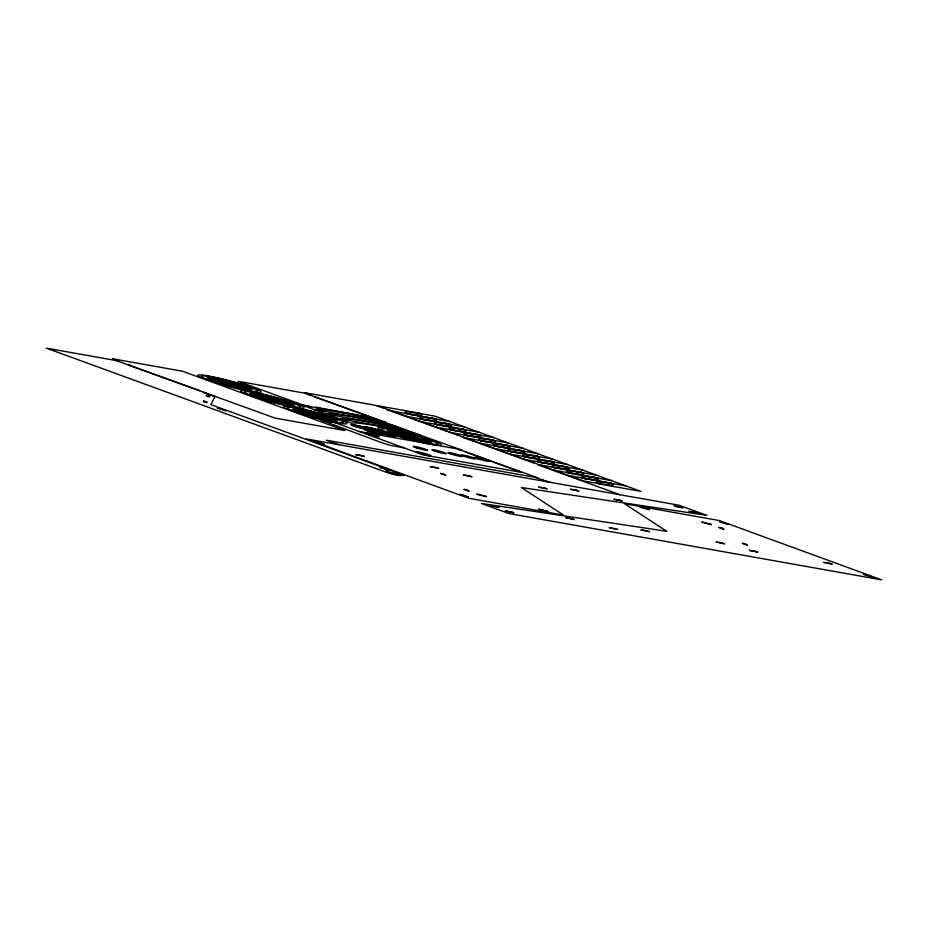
<?xml version="1.0" encoding="UTF-8"?>
<svg xmlns="http://www.w3.org/2000/svg" width="928" height="928" viewBox="0 0 928 928"><rect width="100%" height="100%" fill="white"/><g stroke="black" fill="none" stroke-linecap="round" stroke-linejoin="round"><path stroke-width="1.39" d="M451.124 430.035L463.571 431.358L465.972 431.276L464.673 429.838L465.902 429.908M405.06 413.354L406.29 413.436L404.991 411.997L407.392 411.916L419.85 413.238L377.255 405.652L583.364 480.901L597.087 483.326L597.678 483.314L596.379 481.864L611.227 483.105L568.644 475.53M436.462 419.166L435.22 419.085L436.52 420.523L434.118 420.604L421.672 419.282L464.267 426.868M419.781 418.737L421.022 418.806L419.723 417.368L422.124 417.287L434.571 418.609L391.976 411.034M451.182 424.537L449.952 424.456L451.252 425.894L448.85 425.975L436.404 424.664L478.987 432.239M434.501 424.108L435.742 424.189L434.443 422.75L436.844 422.669L449.291 423.98L406.708 416.405M449.222 429.478L450.463 429.56L449.164 428.121L451.565 428.04L464.012 429.362L421.428 421.776M480.634 435.29L479.393 435.209L480.692 436.647L478.291 436.728L465.844 435.406L508.428 442.992M463.942 434.861L465.183 434.93L463.884 433.492L466.285 433.411L478.732 434.733L436.148 427.158M495.355 440.661L494.114 440.58L495.413 442.018L493.012 442.111L480.565 440.788L523.148 448.363M478.662 440.232L479.904 440.313L478.604 438.874L481.006 438.793L493.452 440.104L450.869 432.529M510.075 446.032L508.834 445.962L510.133 447.4L507.732 447.482L495.285 446.159L537.869 453.734M493.383 445.602L494.624 445.684L493.325 444.245L495.726 444.164L508.173 445.486L465.589 437.9M524.796 451.414L523.554 451.333L524.854 452.771L522.452 452.852L510.006 451.53L552.589 459.116M508.115 450.985L509.344 451.054L508.045 449.616L510.446 449.535L522.893 450.857L480.31 443.282M539.516 456.785L538.275 456.704L539.574 458.154L537.173 458.235L524.726 456.912L567.31 464.487M522.835 456.356L524.065 456.437L522.766 454.998L525.167 454.917L537.614 456.228L495.03 448.653M554.236 462.156L552.995 462.086L554.294 463.524L551.893 463.606L539.446 462.283L582.042 469.858M537.556 461.726L538.785 461.808L537.486 460.369L539.887 460.288L552.346 461.61L509.75 454.036M568.957 467.538L567.727 467.457L569.026 468.895L566.625 468.976L554.167 467.666L596.762 475.24M552.276 467.109L553.517 467.178L552.218 465.74L554.619 465.659L567.066 466.981L524.471 459.406M583.677 472.909L582.448 472.839L583.747 474.278L581.346 474.359L568.899 473.036L611.482 480.611M566.996 472.48L568.238 472.561L566.938 471.122L569.34 471.041L581.786 472.352L539.203 464.777M598.398 478.291L597.168 478.21L598.467 479.648L596.066 479.73L583.619 478.407L626.203 485.982M581.717 477.862L582.958 477.932L581.659 476.493L584.06 476.412L596.507 477.734L553.923 470.16M613.13 483.662L611.888 483.581L613.188 485.019L610.786 485.1L598.34 483.79L640.923 491.364L434.814 416.115L421.103 413.691L420.5 413.714L421.799 415.152L406.951 413.911L449.535 421.486M308.374 394.516L310.868 394.968L304.744 392.718L374.61 405.153L383.241 407.833M314.511 396.755L386.524 422.588L384.03 422.136M389.366 410.083L386.872 409.631L458.884 435.464M131.034 365.504L128.54 365.064L199.729 390.595M452.528 430.29L493.708 437.61M390.166 424.374L462.179 450.208L459.685 449.767M465.021 437.703L462.527 437.25L534.54 463.084M205.865 392.834L203.371 392.393L214.878 396.592L210.911 404.643L404.132 475.182L398.298 474.162A9.373 0.812 14.9 0 1 398.135 475.345A9.373 0.812 14.9 0 1 384.992 471.795L46.4 348.151L118.761 361.027L112.624 358.788L182.491 371.223L345.054 430.569L275.187 418.134L116.267 360.586M358.997 431.427L457.481 448.943L521.884 472.456L423.4 454.94L333.964 422.298L320.659 419.932L381.953 442.772L390.584 445.452L403.889 447.83M465.821 452.006L537.834 477.827L326.401 440.208L338.674 444.686M540.676 465.322L538.182 464.882L619.974 494.74M541.476 479.625L550.095 482.305M535.34 477.386L547.601 481.864M364.669 416.312L362.372 415.477L369.031 416.66L304.616 393.147L238.078 381.304L302.482 404.817L311.437 406.847M358.022 415.129L315.798 407.195L318.095 408.03M203.731 401.024L203.36 401.766L206.758 402.682L207.13 401.928L203.731 401.024M206.584 395.212L206.225 395.966L209.624 396.871L209.995 396.128L206.584 395.212M385.607 471.192C394.922 475.902 407.821 475.716 385.607 471.192M706.672 515.33L521.35 487.525L563.574 515.121L468.768 498.255L306.437 438.956L679.064 505.25L706.672 515.33M666.698 531.28L481.365 503.463L508.973 513.544L881.6 579.849L719.281 520.538L624.463 503.672L666.698 531.28M361.897 455.578L355.795 454.592L364.414 456.46L361.897 455.578M436.241 467.584L430.151 466.598L438.758 468.466L436.241 467.584M576.404 490.228L570.314 489.242L578.921 491.098L576.404 490.228M680.224 507.001L674.134 506.015L682.741 507.871L680.224 507.001M469.522 475.936L463.42 474.95L472.039 476.806L469.522 475.936M544.678 488.07L538.588 487.084L547.195 488.952L544.678 488.07M619.846 500.215L613.744 499.229L622.352 501.085L619.846 500.215M695.002 512.349L688.912 511.363L697.52 513.23L695.002 512.349M496.619 506.549L490.529 505.563L499.136 507.43L496.619 506.549M571.776 518.694L565.686 517.708L574.293 519.564L571.776 518.694M646.944 530.828L640.842 529.842L649.461 531.709L646.944 530.828M722.1 542.973L716.01 541.987L724.617 543.843L722.1 542.973M511.398 511.908L505.308 510.922L513.915 512.79L511.398 511.908M615.218 528.682L609.116 527.696L617.735 529.552L615.218 528.682M755.38 551.313L749.279 550.327L757.898 552.195L755.38 551.313M829.725 563.319L823.635 562.333L832.242 564.201L829.725 563.319M371.328 417.507L302.122 405.188L351.202 423.11A86.606 7.552 14.9 0 1 420.396 435.418L371.328 417.507M383.6 421.985L314.395 409.666A86.606 7.552 14.9 0 1 383.6 421.985M395.862 426.462L326.656 414.143A86.606 7.552 14.9 0 1 395.862 426.462M408.134 430.94L338.929 418.621A86.606 7.552 14.9 0 1 408.134 430.94M219.855 408.529L217.349 408.076L225.991 410.768L219.855 408.529M318.408 442.227L315.903 441.786L324.533 444.466L318.408 442.227M722.088 522.186L719.583 521.745L728.225 524.424L722.088 522.186M382.406 467.874L379.9 467.422L388.542 470.113L382.406 467.874M462.318 494.81L459.824 494.369L468.454 497.06L462.318 494.81M866.01 574.768L863.504 574.328L872.134 577.019L866.01 574.768M648.765 509.17L639.937 507.024L649.507 509.681L648.765 509.17M710.57 524.181L701.742 522.035L711.312 524.691L710.57 524.181M722.112 528.183L718.794 527.371L724.095 529.528L722.112 528.183M745.544 544.075L742.226 543.274L747.527 545.42L745.544 544.075M443.839 474.173L440.51 473.373L445.823 475.519L443.839 474.173M467.26 490.077L463.942 489.276L469.243 491.422L467.26 490.077M485.553 496.248L476.725 494.102L486.295 496.758L485.553 496.248M547.358 511.27L538.53 509.124L548.112 511.769L547.358 511.27M403.703 436.96A9.361 0.812 14.9 0 0 418.412 440.348A9.361 0.812 14.9 0 0 406.383 436.23A9.361 0.812 14.9 0 0 403.703 436.96M404.863 437.146A7.494 0.65 14.9 0 0 416.637 439.849A7.494 0.65 14.9 0 0 406.998 436.554A7.494 0.65 14.9 0 0 404.863 437.146M390.456 432.262A9.361 0.812 14.9 0 0 405.176 435.638A9.361 0.812 14.9 0 0 393.136 431.532A9.361 0.812 14.9 0 0 390.456 432.262M391.616 432.436A7.494 0.65 14.9 0 0 403.39 435.139A7.494 0.65 14.9 0 0 393.762 431.856A7.494 0.65 14.9 0 0 391.616 432.436M403.483 434.466A9.361 0.812 14.9 0 0 418.192 437.842A9.361 0.812 14.9 0 0 406.151 433.724A9.361 0.812 14.9 0 0 403.483 434.466M404.643 434.64A7.494 0.65 14.9 0 0 416.405 437.343A7.494 0.65 14.9 0 0 406.777 434.049A7.494 0.65 14.9 0 0 404.643 434.64M322.631 417.704A9.361 0.812 14.9 0 0 337.34 421.08A9.361 0.812 14.9 0 0 325.299 416.962A9.361 0.812 14.9 0 0 322.631 417.704M323.791 417.878A7.494 0.65 14.9 0 0 335.553 420.581A7.494 0.65 14.9 0 0 325.925 417.287A7.494 0.65 14.9 0 0 323.791 417.878M309.349 415.408A9.361 0.812 14.9 0 0 324.069 418.783A9.361 0.812 14.9 0 0 312.028 414.677A9.361 0.812 14.9 0 0 309.349 415.408M310.509 415.582A7.494 0.65 14.9 0 0 322.283 418.284A7.494 0.65 14.9 0 0 312.655 414.99A7.494 0.65 14.9 0 0 310.509 415.582M296.113 410.71A9.361 0.812 14.9 0 0 310.822 414.085A9.361 0.812 14.9 0 0 298.781 409.967A9.361 0.812 14.9 0 0 296.113 410.71M297.262 410.884A7.494 0.65 14.9 0 0 309.036 413.586A7.494 0.65 14.9 0 0 299.408 410.292A7.494 0.65 14.9 0 0 297.262 410.884M309.128 412.902A9.361 0.812 14.9 0 0 323.837 416.278A9.361 0.812 14.9 0 0 311.796 412.171A9.361 0.812 14.9 0 0 309.128 412.902M310.288 413.076A7.494 0.65 14.9 0 0 322.062 415.779A7.494 0.65 14.9 0 0 312.423 412.496A7.494 0.65 14.9 0 0 310.288 413.076M279.514 402.033A9.361 0.812 14.9 0 0 294.234 405.42A9.361 0.812 14.9 0 0 282.193 401.302A9.361 0.812 14.9 0 0 279.514 402.033M280.674 402.207A7.494 0.65 14.9 0 0 292.448 404.921A7.494 0.65 14.9 0 0 282.82 401.627A7.494 0.65 14.9 0 0 280.674 402.207M266.243 399.748A9.361 0.812 14.9 0 0 280.952 403.123A9.361 0.812 14.9 0 0 268.911 399.005A9.361 0.812 14.9 0 0 266.243 399.748M267.403 399.922A7.494 0.65 14.9 0 0 279.166 402.624A7.494 0.65 14.9 0 0 269.538 399.33A7.494 0.65 14.9 0 0 267.403 399.922M252.996 395.038A9.361 0.812 14.9 0 0 267.716 398.425A9.361 0.812 14.9 0 0 255.676 394.307A9.361 0.812 14.9 0 0 252.996 395.038M254.156 395.212A7.494 0.65 14.9 0 0 265.93 397.915A7.494 0.65 14.9 0 0 256.302 394.632A7.494 0.65 14.9 0 0 254.156 395.212M266.023 397.242A9.361 0.812 14.9 0 0 280.732 400.618A9.361 0.812 14.9 0 0 268.691 396.511A9.361 0.812 14.9 0 0 266.023 397.242M267.171 397.416A7.494 0.65 14.9 0 0 278.945 400.119A7.494 0.65 14.9 0 0 269.317 396.824A7.494 0.65 14.9 0 0 267.171 397.416M380.77 433.179A9.361 0.812 14.9 0 0 395.49 436.554A9.361 0.812 14.9 0 0 383.45 432.448A9.361 0.812 14.9 0 0 380.77 433.179M381.93 433.353A7.494 0.65 14.9 0 0 393.704 436.056A7.494 0.65 14.9 0 0 384.076 432.761A7.494 0.65 14.9 0 0 381.93 433.353M367.5 430.882A9.361 0.812 14.9 0 0 382.208 434.258A9.361 0.812 14.9 0 0 370.168 430.151A9.361 0.812 14.9 0 0 367.5 430.882M368.66 431.056A7.494 0.65 14.9 0 0 380.422 433.759A7.494 0.65 14.9 0 0 370.794 430.476A7.494 0.65 14.9 0 0 368.66 431.056M354.252 426.184A9.361 0.812 14.9 0 0 368.961 429.56A9.361 0.812 14.9 0 0 356.932 425.442A9.361 0.812 14.9 0 0 354.252 426.184M355.412 426.358A7.494 0.65 14.9 0 0 367.186 429.061A7.494 0.65 14.9 0 0 357.558 425.766A7.494 0.65 14.9 0 0 355.412 426.358M367.268 428.376A9.361 0.812 14.9 0 0 381.988 431.764A9.361 0.812 14.9 0 0 369.947 427.646A9.361 0.812 14.9 0 0 367.268 428.376M368.428 428.562A7.494 0.65 14.9 0 0 380.202 431.265A7.494 0.65 14.9 0 0 370.574 427.97A7.494 0.65 14.9 0 0 368.428 428.562M416.985 439.257A9.361 0.812 14.9 0 0 431.694 442.633A9.361 0.812 14.9 0 0 419.653 438.526A9.361 0.812 14.9 0 0 416.985 439.257M418.145 439.431A7.494 0.65 14.9 0 0 429.908 442.134A7.494 0.65 14.9 0 0 420.28 438.851A7.494 0.65 14.9 0 0 418.145 439.431M392.706 434.524A32.77 2.854 14.9 0 0 441.287 444.976A32.77 2.854 14.9 0 0 394.934 430A32.77 2.854 14.9 0 0 392.706 434.524M394.644 434.756A29.023 2.529 14.9 0 0 437.68 444.013A29.023 2.529 14.9 0 0 396.616 430.743A29.023 2.529 14.9 0 0 394.644 434.756M212.5 381.721A32.77 2.854 14.9 0 0 261.081 392.173A32.77 2.854 14.9 0 0 214.728 377.197A32.77 2.854 14.9 0 0 212.5 381.721M255.432 397.404A32.77 2.854 14.9 0 0 304.024 407.844A32.77 2.854 14.9 0 0 257.671 392.88A32.77 2.854 14.9 0 0 255.432 397.404M214.438 381.953A29.023 2.529 14.9 0 0 257.474 391.198A29.023 2.529 14.9 0 0 216.41 377.94A29.023 2.529 14.9 0 0 214.438 381.953M298.375 413.076A32.77 2.854 14.9 0 0 346.968 423.528A32.77 2.854 14.9 0 0 300.602 408.552A32.77 2.854 14.9 0 0 298.375 413.076M257.369 397.625A29.023 2.529 14.9 0 0 300.405 406.882A29.023 2.529 14.9 0 0 259.341 393.623A29.023 2.529 14.9 0 0 257.369 397.625M300.312 413.308A29.023 2.529 14.9 0 0 343.348 422.553A29.023 2.529 14.9 0 0 302.284 409.294A29.023 2.529 14.9 0 0 300.312 413.308M237.058 386.222A9.361 0.812 14.9 0 0 251.766 389.598A9.361 0.812 14.9 0 0 239.726 385.48A9.361 0.812 14.9 0 0 237.058 386.222M238.218 386.396A7.494 0.65 14.9 0 0 249.98 389.099A7.494 0.65 14.9 0 0 240.352 385.804A7.494 0.65 14.9 0 0 238.218 386.396M223.776 383.925A9.361 0.812 14.9 0 0 238.484 387.301A9.361 0.812 14.9 0 0 226.455 383.194A9.361 0.812 14.9 0 0 223.776 383.925M224.936 384.099A7.494 0.65 14.9 0 0 236.71 386.802A7.494 0.65 14.9 0 0 227.082 383.519A7.494 0.65 14.9 0 0 224.936 384.099M210.528 379.227A9.361 0.812 14.9 0 0 225.249 382.603A9.361 0.812 14.9 0 0 213.208 378.485A9.361 0.812 14.9 0 0 210.528 379.227M211.688 379.401A7.494 0.65 14.9 0 0 223.462 382.104A7.494 0.65 14.9 0 0 213.834 378.81A7.494 0.65 14.9 0 0 211.688 379.401M223.555 381.42A9.361 0.812 14.9 0 0 238.264 384.807A9.361 0.812 14.9 0 0 226.223 380.689A9.361 0.812 14.9 0 0 223.555 381.42M224.715 381.605A7.494 0.65 14.9 0 0 236.478 384.308A7.494 0.65 14.9 0 0 226.85 381.014A7.494 0.65 14.9 0 0 224.715 381.605M464.51 456.46A7.494 0.65 14.9 0 0 475.623 458.85A7.494 0.65 14.9 0 0 465.021 455.428A7.494 0.65 14.9 0 0 464.51 456.46M416.602 447.934A7.494 0.65 14.9 0 0 427.715 450.324A7.494 0.65 14.9 0 0 417.113 446.902A7.494 0.65 14.9 0 0 416.602 447.934M435.232 451.252A7.494 0.65 14.9 0 0 446.345 453.641A7.494 0.65 14.9 0 0 435.742 450.219A7.494 0.65 14.9 0 0 435.232 451.252M451.205 454.094A7.494 0.65 14.9 0 0 462.318 456.483A7.494 0.65 14.9 0 0 451.716 453.061A7.494 0.65 14.9 0 0 451.205 454.094M477.827 458.826A7.494 0.65 14.9 0 0 488.928 461.216A7.494 0.65 14.9 0 0 478.338 457.794A7.494 0.65 14.9 0 0 477.827 458.826M368.219 434.501A7.494 0.65 14.9 0 0 379.32 436.891A7.494 0.65 14.9 0 0 368.729 433.469A7.494 0.65 14.9 0 0 368.219 434.501M419.746 453.316A7.494 0.65 14.9 0 0 430.847 455.706A7.494 0.65 14.9 0 0 420.256 452.284A7.494 0.65 14.9 0 0 419.746 453.316"/></g></svg>
